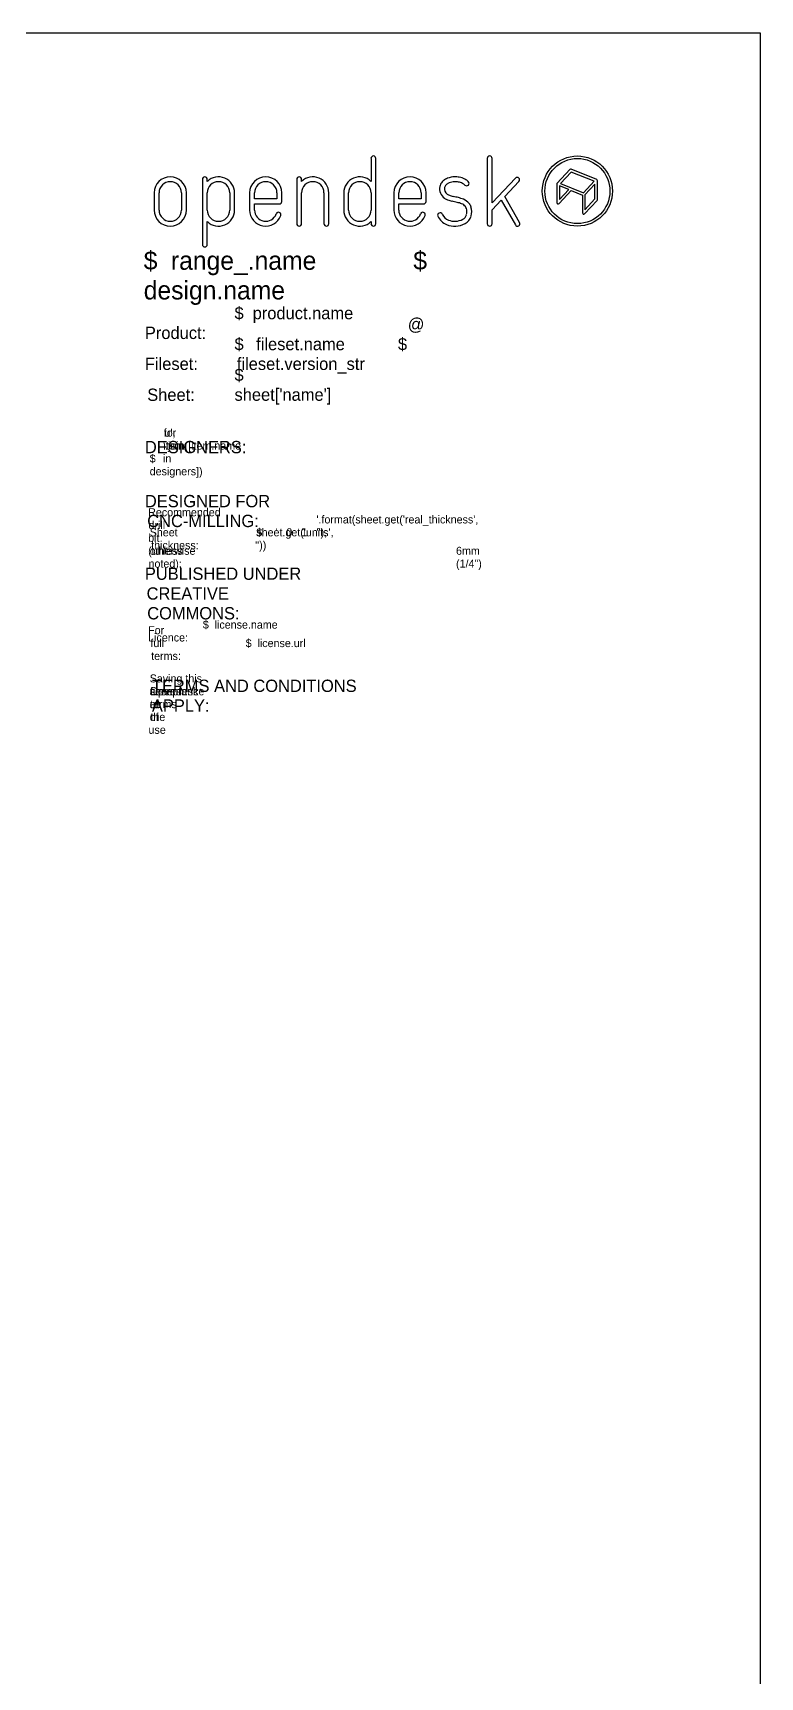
# Model space of a CAD drawing. Extents: x -300 to 5880, y -300 to 4158.
# Drawn here: x 4698 to 5880, y 1486 to 4158 of the extents above; entities that cross this region are included whole.
import ezdxf

# ---------------------------------------------------------------- set-up
doc = ezdxf.new("R2010")
doc.units = 0
doc.layers.get('0').update_dxf_attribs({"linetype": 'CONTINUOUS'})
doc.layers.add('00-NOPRINT_TEXT', color=7, linetype='CONTINUOUS')

# ---------------------------------------------------------------- blocks, each defined once
blk = doc.blocks.new('_X49')
at = {"layer": '00-NOPRINT_TEXT', "linetype": 'CONTINUOUS'}
for s, p in [('$', (4877.9, 3773.1)), ('range_.name', (4922.1, 3773.1)), (' $', (5305, 3773.1)), ('design.name', (4877.9, 3724.9))]:
    blk.add_text(s, height=30, dxfattribs=at).set_placement(p)
blk = doc.blocks.new('_X50')
at = {"layer": '00-NOPRINT_TEXT', "linetype": 'CONTINUOUS'}
for s, p in [('$', (5025.5, 3592.3)), ("sheet['name']", (5025.5, 3560.2))]:
    blk.add_text(s, height=20, dxfattribs=at).set_placement(p)
blk = doc.blocks.new('_X170')
at = {"layer": '00-NOPRINT_TEXT', "linetype": 'CONTINUOUS'}
for s, p in [(' @', (5299.7, 3674.6)), ('$', (5291.2, 3642.4))]:
    blk.add_text(s, height=20, dxfattribs=at).set_placement(p)
blk = doc.blocks.new('_X51')
at = {"layer": '00-NOPRINT_TEXT', "linetype": 'CONTINUOUS'}
blk.add_blockref('_X170', (0, 0), dxfattribs=at)
for s, p in [('$', (5025.5, 3642.4)), ('fileset.name', (5060.7, 3642.4)), ('fileset.version_str', (5029.3, 3610.3))]:
    blk.add_text(s, height=20, dxfattribs=at).set_placement(p)
blk = doc.blocks.new('_X52')
at = {"layer": '00-NOPRINT_TEXT', "linetype": 'CONTINUOUS'}
for s, p in [('$', (5025.5, 3692.7)), ('product.name', (5055, 3692.7))]:
    blk.add_text(s, height=20, dxfattribs=at).set_placement(p)
blk = doc.blocks.new('*X562')
at = {"layer": '00-NOPRINT_TEXT', "linetype": 'CONTINUOUS'}
for s, p in [('Recommended', (4885.1, 3372.6)), ('drill', (4885.7, 3351.7))]:
    blk.add_text(s, height=13, dxfattribs=at).set_placement(p)
blk = doc.blocks.new('_X351')
at = {"layer": '00-NOPRINT_TEXT', "linetype": 'CONTINUOUS'}
blk.add_blockref('*X562', (0, 0), dxfattribs=at)
blk.add_text('bit', height=13, dxfattribs=at).set_placement((4885.1, 3330.9))
blk = doc.blocks.new('_X171')
at = {"layer": '00-NOPRINT_TEXT', "linetype": 'CONTINUOUS'}
blk.add_blockref('_X351', (0, 0), dxfattribs=at)
blk.add_text('(unless', height=13, dxfattribs=at).set_placement((4885.1, 3310))
blk = doc.blocks.new('_X172')
at = {"layer": '00-NOPRINT_TEXT', "linetype": 'CONTINUOUS'}
for s, p in [('otherwise', (4887.6, 3310)), ('noted):', (4885.7, 3289.1))]:
    blk.add_text(s, height=13, dxfattribs=at).set_placement(p)
blk = doc.blocks.new('_X53')
at = {"layer": '00-NOPRINT_TEXT', "linetype": 'CONTINUOUS'}
for name in ['_X171', '_X172']:
    blk.add_blockref(name, (0, 0), dxfattribs=at)
blk = doc.blocks.new('_X54')
at = {"layer": '00-NOPRINT_TEXT', "linetype": 'CONTINUOUS'}
for s, p in [('6mm', (5385.6, 3310)), ('(1/4")', (5385.6, 3289.1))]:
    blk.add_text(s, height=13, dxfattribs=at).set_placement(p)
blk = doc.blocks.new('_X173')
at = {"layer": '00-NOPRINT_TEXT', "linetype": 'CONTINUOUS'}
for s, p in [("'.format(sheet.get('real_thickness',", (5158.7, 3360.9)), ("''),", (5158.7, 3340))]:
    blk.add_text(s, height=13, dxfattribs=at).set_placement(p)
blk = doc.blocks.new('_X174')
at = {"layer": '00-NOPRINT_TEXT', "linetype": 'CONTINUOUS'}
for s, p in [("sheet.get('units',", (5060.9, 3340)), ("''))", (5059, 3319.1))]:
    blk.add_text(s, height=13, dxfattribs=at).set_placement(p)
blk = doc.blocks.new('_X55')
at = {"layer": '00-NOPRINT_TEXT', "linetype": 'CONTINUOUS'}
for name in ['_X173', '_X174']:
    blk.add_blockref(name, (0, 0), dxfattribs=at)
for s, p in [('$', (5060.9, 3340)), (" '", (5087.5, 3340)), ('0', (5109.8, 3340)), ('1', (5133.9, 3340))]:
    blk.add_text(s, height=13, dxfattribs=at).set_placement(p)
blk = doc.blocks.new('_X56')
at = {"layer": '00-NOPRINT_TEXT', "linetype": 'CONTINUOUS'}
for s, p in [('$', (4974, 3190)), ('license.name', (4993.2, 3190))]:
    blk.add_text(s, height=13, dxfattribs=at).set_placement(p)
blk = doc.blocks.new('_X175')
at = {"layer": '00-NOPRINT_TEXT', "linetype": 'CONTINUOUS'}
for s, p in [('For', (4885.1, 3180.9)), ('full', (4888.8, 3160))]:
    blk.add_text(s, height=13, dxfattribs=at).set_placement(p)
blk = doc.blocks.new('_X57')
at = {"layer": '00-NOPRINT_TEXT', "linetype": 'CONTINUOUS'}
blk.add_blockref('_X175', (0, 0), dxfattribs=at)
blk.add_text('terms:', height=13, dxfattribs=at).set_placement((4890, 3139.1))
blk = doc.blocks.new('_X58')
at = {"layer": '00-NOPRINT_TEXT', "linetype": 'CONTINUOUS'}
for s, p in [('$', (5043.7, 3160)), ('license.url', (5062.9, 3160))]:
    blk.add_text(s, height=13, dxfattribs=at).set_placement(p)
blk = doc.blocks.new('_X418')
at = {"layer": '00-NOPRINT_TEXT', "linetype": 'CONTINUOUS'}
for s, p in [("u',", (4911.7, 3501.8)), ("'.join([item.name", (4909.2, 3480.9))]:
    blk.add_text(s, height=13, dxfattribs=at).set_placement(p)
blk = doc.blocks.new('*X636')
at = {"layer": '00-NOPRINT_TEXT', "linetype": 'CONTINUOUS'}
for s, p in [('for', (4910.5, 3501.8)), ('item', (4909.9, 3480.9))]:
    blk.add_text(s, height=13, dxfattribs=at).set_placement(p)
blk = doc.blocks.new('_X419')
at = {"layer": '00-NOPRINT_TEXT', "linetype": 'CONTINUOUS'}
blk.add_blockref('*X636', (0, 0), dxfattribs=at)
blk.add_text('in', height=13, dxfattribs=at).set_placement((4909.2, 3460))
blk = doc.blocks.new('_X218')
at = {"layer": '00-NOPRINT_TEXT', "linetype": 'CONTINUOUS'}
for name in ['_X418', '_X419']:
    blk.add_blockref(name, (0, 0), dxfattribs=at)
blk = doc.blocks.new('_X83')
at = {"layer": '00-NOPRINT_TEXT', "linetype": 'CONTINUOUS'}
blk.add_blockref('_X218', (0, 0), dxfattribs=at)
for s, p in [('$', (4887.6, 3460)), ('designers])', (4887.6, 3439.1))]:
    blk.add_text(s, height=13, dxfattribs=at).set_placement(p)
blk = doc.blocks.new('_X84')
at = {"layer": '00-NOPRINT_TEXT', "linetype": 'CONTINUOUS'}
for s, p in [('DESIGNED FOR', (4879.8, 3387.2)), ('CNC-MILLING:', (4883.6, 3355))]:
    blk.add_text(s, height=20, dxfattribs=at).set_placement(p)
blk = doc.blocks.new('_X85')
at = {"layer": '00-NOPRINT_TEXT', "linetype": 'CONTINUOUS'}
for s, p in [('Sheet', (4887.6, 3340)), ('thickness:', (4890, 3319.1))]:
    blk.add_text(s, height=13, dxfattribs=at).set_placement(p)
blk = doc.blocks.new('_X219')
at = {"layer": '00-NOPRINT_TEXT', "linetype": 'CONTINUOUS'}
for s, p in [('PUBLISHED UNDER', (4879.8, 3269.3)), ('CREATIVE', (4882.6, 3237.1))]:
    blk.add_text(s, height=20, dxfattribs=at).set_placement(p)
blk = doc.blocks.new('_X86')
at = {"layer": '00-NOPRINT_TEXT', "linetype": 'CONTINUOUS'}
blk.add_blockref('_X219', (0, 0), dxfattribs=at)
blk.add_text('COMMONS:', height=20, dxfattribs=at).set_placement((4883.6, 3205))
blk = doc.blocks.new('_X87')
at = {"layer": '00-NOPRINT_TEXT', "linetype": 'CONTINUOUS'}
for s, p in [('TERMS AND CONDITIONS', (4891.2, 3087.1)), ('APPLY:', (4891.2, 3055))]:
    blk.add_text(s, height=20, dxfattribs=at).set_placement(p)
blk = doc.blocks.new('*X637')
at = {"layer": '00-NOPRINT_TEXT', "linetype": 'CONTINUOUS'}
for s, p in [('Saving this', (4887.6, 3102.6)), ('file', (4888.2, 3081.7))]:
    blk.add_text(s, height=13, dxfattribs=at).set_placement(p)
blk = doc.blocks.new('*X638')
at = {"layer": '00-NOPRINT_TEXT', "linetype": 'CONTINUOUS'}
for s, p in [('serves', (4887.6, 3081.7)), ('as', (4887.6, 3060.8))]:
    blk.add_text(s, height=13, dxfattribs=at).set_placement(p)
blk = doc.blocks.new('_X420')
at = {"layer": '00-NOPRINT_TEXT', "linetype": 'CONTINUOUS'}
for name in ['*X637', '*X638']:
    blk.add_blockref(name, (0, 0), dxfattribs=at)
blk = doc.blocks.new('*X639')
at = {"layer": '00-NOPRINT_TEXT', "linetype": 'CONTINUOUS'}
for s, p in [('acceptance', (4887.6, 3081.7)), ('of', (4887.6, 3060.8))]:
    blk.add_text(s, height=13, dxfattribs=at).set_placement(p)
blk = doc.blocks.new('_X421')
at = {"layer": '00-NOPRINT_TEXT', "linetype": 'CONTINUOUS'}
blk.add_blockref('*X639', (0, 0), dxfattribs=at)
blk.add_text('the', height=13, dxfattribs=at).set_placement((4888.8, 3040))
blk = doc.blocks.new('_X220')
at = {"layer": '00-NOPRINT_TEXT', "linetype": 'CONTINUOUS'}
for name in ['_X420', '_X421']:
    blk.add_blockref(name, (0, 0), dxfattribs=at)
blk = doc.blocks.new('*X640')
at = {"layer": '00-NOPRINT_TEXT', "linetype": 'CONTINUOUS'}
for s, p in [('Opendesk', (4887.6, 3081.7)), ('terms', (4888.2, 3060.8))]:
    blk.add_text(s, height=13, dxfattribs=at).set_placement(p)
blk = doc.blocks.new('_X422')
at = {"layer": '00-NOPRINT_TEXT', "linetype": 'CONTINUOUS'}
blk.add_blockref('*X640', (0, 0), dxfattribs=at)
blk.add_text('of', height=13, dxfattribs=at).set_placement((4887.6, 3040))
blk = doc.blocks.new('_X221')
at = {"layer": '00-NOPRINT_TEXT', "linetype": 'CONTINUOUS'}
blk.add_blockref('_X422', (0, 0), dxfattribs=at)
blk.add_text('use', height=13, dxfattribs=at).set_placement((4885.7, 3019.1))
blk = doc.blocks.new('_X88')
at = {"layer": '00-NOPRINT_TEXT', "linetype": 'CONTINUOUS'}
for name in ['_X220', '_X221']:
    blk.add_blockref(name, (0, 0), dxfattribs=at)
blk = doc.blocks.new('BORDERS_OPENDESK_7')
at = {"layer": '00-NOPRINT_TEXT'}
for p, q in [((0, 4158), (5880, 4158)), ((5880, 4158), (5880, 0)), ((5247.4, 3954), (5247.4, 3916.7)), ((5255.3, 3848), (5255.3, 3954)), ((5436.4, 3954), (5436.4, 3848)), ((5444.4, 3881.9), (5444.4, 3954)), ((5570.5, 3935.8), (5550.1, 3914)), ((5572.6, 3931.9), (5555.2, 3913.4)), ((5610, 3916.9), (5572.6, 3931.9)), ((5614.4, 3919.6), (5572.8, 3936.3)), ((4973.4, 3920.1), (4973.4, 3814.1)), ((4981.3, 3916.7), (4981.3, 3920.1)), ((5126.6, 3920.1), (5126.6, 3848)), ((5134.5, 3916.7), (5134.5, 3920.1)), ((5482.1, 3922), (5444.4, 3881.9)), ((5464.8, 3892.1), (5487.9, 3916.6)), ((5549.5, 3912.6), (5549.5, 3882.2)), ((5553.1, 3880.8), (5572.9, 3901.9)), ((5553.7, 3909.6), (5553.7, 3887.4)), ((5568.8, 3903.5), (5553.7, 3909.6)), ((5553.7, 3887.4), (5568.8, 3903.5)), ((5555.2, 3913.4), (5592.6, 3898.3)), ((5572.9, 3901.9), (5591.1, 3894.5)), ((5592.6, 3898.3), (5610, 3916.9)), ((5611.5, 3912.4), (5595.2, 3895.1)), ((5611.5, 3888.1), (5611.5, 3912.4)), ((5615.7, 3887.3), (5615.7, 3917.6)), ((4895, 3898), (4895, 3870.1)), ((4902.9, 3870.1), (4902.9, 3898)), ((4939.3, 3898), (4939.3, 3870.1)), ((4947.3, 3870.1), (4947.3, 3898)), ((4981.3, 3870.1), (4981.3, 3898)), ((5017.7, 3898), (5017.7, 3870.1)), ((5025.6, 3870.1), (5025.6, 3898)), ((5050, 3898), (5050, 3870.1)), ((5058, 3888.1), (5058, 3898)), ((5094.4, 3888.1), (5058, 3888.1)), ((5058, 3870.1), (5058, 3880.1)), ((5058, 3880.1), (5098.3, 3880.1)), ((5094.4, 3898), (5094.4, 3888.1)), ((5102.3, 3884.1), (5102.3, 3898)), ((5134.5, 3848), (5134.5, 3898)), ((5170.9, 3898), (5170.9, 3848)), ((5178.9, 3848), (5178.9, 3898)), ((5203, 3898), (5203, 3870.1)), ((5211, 3870.1), (5211, 3898)), ((5247.4, 3898), (5247.4, 3870.1)), ((5284.6, 3898), (5284.6, 3870.1)), ((5292.6, 3888.1), (5292.6, 3898)), ((5329, 3888.1), (5292.6, 3888.1)), ((5292.6, 3870.1), (5292.6, 3880.1)), ((5292.6, 3880.1), (5332.9, 3880.1)), ((5329, 3898), (5329, 3888.1)), ((5336.9, 3884.1), (5336.9, 3898)), ((5444.4, 3870.4), (5459.1, 3886)), ((5459.1, 3886), (5482.1, 3846)), ((5489, 3850), (5464.8, 3892.1)), ((5591.1, 3894.5), (5591.1, 3865.5)), ((5594.7, 3864.1), (5615.1, 3885.8)), ((5595.2, 3895.1), (5595.2, 3870.7)), ((5595.2, 3870.7), (5611.5, 3888.1)), ((4981.3, 3814.1), (4981.3, 3851.4)), ((5247.4, 3851.4), (5247.4, 3848)), ((5444.4, 3848), (5444.4, 3870.4))]:
    blk.add_line(p, q, dxfattribs=at)
for radius in [57, 52.9]:
    blk.add_circle((5582.9, 3901), radius, dxfattribs=at)
for centre, radius, start, end in [((5251.3, 3954), 3.97, 0, 180), ((5440.4, 3954), 3.97, 0, 180), ((5572, 3934.4), 2.06, 68.0714, 136.7696), ((4921.1, 3898), 26.1, 0, 180), ((4921.1, 3898), 18.2, 0, 180), ((4977.3, 3920.1), 3.97, 0, 180), ((4999.5, 3898), 26.1, 0, 134.1316), ((4999.5, 3898), 18.2, 0, 180), ((5076.2, 3898), 26.1, 0, 180), ((5076.2, 3898), 18.2, 0, 180), ((5130.6, 3920.1), 3.97, 0, 180), ((5152.7, 3898), 26.1, 0, 134.1316), ((5152.7, 3898), 18.2, 0, 180), ((5229.2, 3898), 26.1, 45.8684, 180), ((5229.2, 3898), 18.2, 0, 180), ((5310.8, 3898), 26.1, 0, 180), ((5310.8, 3898), 18.2, 0, 180), ((5377.2, 3904.5), 18.3, 167.0964, 235.8453), ((5375.9, 3904.8), 16.9, 150.5139, 167.0489), ((5377.5, 3903.4), 19, 138.9882, 149.267), ((5377.5, 3903.4), 19, 127.9168, 138.9882), ((5380.5, 3899.5), 24, 111.7012, 127.9168), ((5377.2, 3904.5), 10.3, 167.9603, 235.8613), ((5375.9, 3904.8), 8.99, 151.0519, 168.0238), ((5377.5, 3903.4), 11.1, 138.9882, 148.8091), ((5377.5, 3903.4), 11.1, 127.9168, 138.9882), ((5380.5, 3899.5), 16, 111.7012, 127.9168), ((5383.5, 3891.9), 32.1, 90, 111.7012), ((5383.5, 3891.9), 24.2, 90, 111.7012), ((5383.5, 3878.8), 45.3, 80.7104, 90), ((5383.5, 3878.8), 37.3, 80.7104, 90), ((5385.9, 3893.2), 22.7, 71.5035, 80.7104), ((5385.9, 3893.2), 30.7, 71.5035, 80.7104), ((5387.1, 3896.7), 19, 61.0356, 71.5035), ((5387.1, 3896.7), 26.9, 61.0356, 71.5035), ((5387.1, 3896.7), 19, 46.7983, 61.0356), ((5387.1, 3896.7), 26.9, 46.7983, 61.0356), ((5402.8, 3913.5), 3.97, 226.7983, 46.7983), ((5485, 3919.3), 3.97, 316.7135, 136.7135), ((5551.6, 3912.6), 2.06, 136.7696, 180), ((5613.6, 3917.6), 2.06, 0, 68.0714), ((5098.3, 3884.1), 3.97, 270, 0), ((5332.9, 3884.1), 3.97, 270, 0), ((5382, 3911.6), 26.9, 235.8511, 248.0912), ((5382, 3911.6), 18.9, 235.8511, 248.0912), ((5388.7, 3928.4), 44.9, 248.0912, 257.5385), ((5388.7, 3928.4), 37, 248.0912, 257.5385), ((5300, 3526.6), 366.5, 76.1947, 77.5385), ((5300, 3526.6), 374.5, 76.1947, 77.5385), ((5372.7, 3822.5), 61.9, 69.1442, 76.1947), ((5372.7, 3822.5), 69.8, 69.1442, 76.1947), ((5389.5, 3866.6), 14.6, 38.9291, 69.1442), ((5389.5, 3866.6), 22.5, 38.9291, 69.1442), ((5393.9, 3870.2), 8.99, 17.5834, 38.9291), ((5393.9, 3870.2), 16.9, 17.5834, 38.9291), ((5385.6, 3867.6), 25.5, 343.8033, 17.5834), ((5551.6, 3882.2), 2.06, 180, 316.7696), ((5613.6, 3887.3), 2.06, 316.7696, 0), ((4921.1, 3870.1), 26.1, 180, 0), ((4921.1, 3870.1), 18.2, 180, 0), ((4999.5, 3870.1), 18.2, 180, 0), ((4999.5, 3870.1), 26.1, 225.8684, 0), ((5076.2, 3870.1), 26.1, 180, 340.0258), ((5076.2, 3870.1), 18.2, 180, 340.0258), ((5097, 3862.6), 3.97, 340.0258, 160.0258), ((5130.6, 3848), 3.97, 180, 0), ((5174.9, 3848), 3.97, 180, 0), ((5229.2, 3870.1), 26.1, 180, 314.1316), ((5229.2, 3870.1), 18.2, 180, 0), ((5251.3, 3848), 3.97, 180, 0), ((5310.8, 3870.1), 26.1, 180, 340.0258), ((5310.8, 3870.1), 18.2, 180, 340.0258), ((5331.6, 3862.6), 3.97, 340.0258, 160.0258), ((5359.7, 3861.7), 3.97, 24.786, 204.786), ((5380.2, 3871.2), 26.6, 204.786, 247.9544), ((5380.2, 3871.2), 18.7, 204.786, 247.9544), ((5383.5, 3879.3), 35.4, 247.9544, 298.2026), ((5383.5, 3879.3), 27.4, 247.9544, 298.2026), ((5390.6, 3866.1), 12.5, 298.2026, 343.8033), ((5390.6, 3866.1), 20.4, 298.2026, 343.8033), ((5385.6, 3867.6), 17.6, 343.8033, 17.5834), ((5440.4, 3848), 3.97, 180, 0), ((5485.5, 3848), 3.97, 209.8417, 29.8417), ((5593.2, 3865.5), 2.06, 180, 316.7696), ((4977.3, 3814.1), 3.97, 180, 0)]:
    blk.add_arc(centre, radius, start, end, dxfattribs=at)
for name in ['_X49', '_X52', '_X51', '_X50', '_X83', '_X84', '_X53', '_X55', '_X85', '_X54', '_X86', '_X57', '_X56', '_X58', '_X88', '_X87']:
    blk.add_blockref(name, (0, 0), dxfattribs=at)
at = {"layer": '00-NOPRINT_TEXT', "linetype": 'CONTINUOUS'}
for s, height, p in [('Product:', 20, (4879.8, 3660.6)), ('Fileset:', 20, (4879.8, 3610.3)), ('Sheet:', 20, (4883.6, 3560)), ('DESIGNERS:', 20, (4879.8, 3475)), ('Licence:', 13, (4885.1, 3169.1))]:
    blk.add_text(s, height=height, dxfattribs=at).set_placement(p)

msp = doc.modelspace()

# ---------------------------------------------------------------- block references
msp.add_blockref('BORDERS_OPENDESK_7', (0, 0))

doc.saveas('drawing.dxf')
